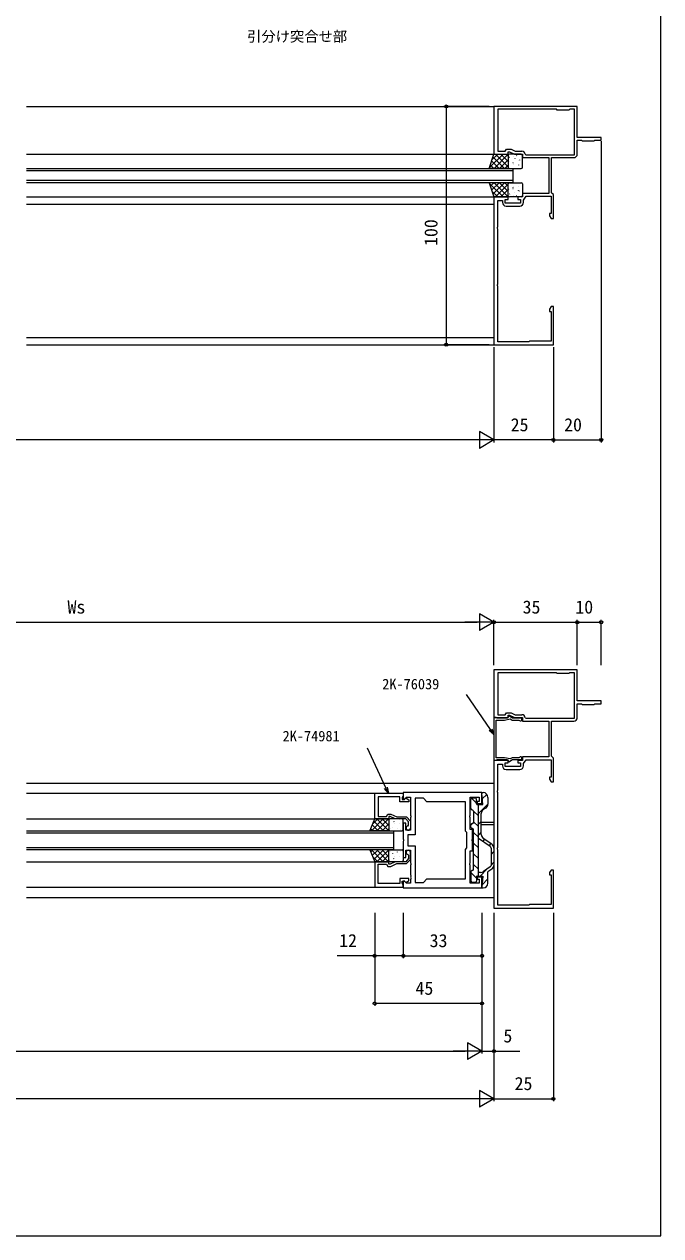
# Model space of a CAD drawing. Units: millimetres, scale not verified. Extents: x -437 to 438, y -681 to 679.
# Drawn here: x 171 to 438, y -681 to -173 of the extents above; entities that cross this region are included whole.
import ezdxf
from ezdxf.enums import TextEntityAlignment as Align

# ---------------------------------------------------------------- set-up
doc = ezdxf.new("R2010")
doc.units = ezdxf.units.MM
doc.header["$LTSCALE"] = 4
for name, color, linetype in [('0-1_USER1', 3, 'Continuous'), ('0-2_YKK_11', 7, 'Continuous'), ('0-3_YKK_12', 2, 'Continuous'), ('0-4_YKK_13', 4, 'Continuous'), ('0-6_YKK_D', 6, 'Continuous'), ('0-7_YKK_ZWAK', 7, 'Continuous')]:
    doc.layers.add(name, color=color, linetype=linetype)
doc.styles.add('ＭＳ ゴシック', font='')
doc.styles.get('ＭＳ ゴシック').set_extended_font_data('MS Gothic')

msp = doc.modelspace()

# ---------------------------------------------------------------- linework, layer by layer
at = {"layer": '0-2_YKK_11'}
for p, q in [((373.4, -249), (379.2, -249)), ((373.4, -485.5), (379.2, -485.5))]:
    msp.add_line(p, q, dxfattribs=at)
for points in [[(403.3, -227.2), (403.3, -221.4), (405, -221.4), (405.3, -221.7), (410.3, -221.7), (410.6, -221.4), (413.3, -221.4), (413.3, -220.2), (403.3, -220.2), (403.3, -207.2), (368.3, -207.2), (368.3, -227.2), (374.3, -227.2), (374.3, -226.2), (374.8, -226.2), (376.945, -227.2), (380.3, -227.2), (380.3, -228.7), (391.3, -228.7), (391.3, -243.7), (380.3, -243.7), (380.3, -245.2), (378.3, -245.2), (378.3, -246.2), (379.5, -246.2), (379.5, -247.8), (373.1, -247.8), (373.1, -246.2), (374.3, -246.2), (374.3, -245.2), (368.3, -245.2)], [(394.5, -208.4), (369.9, -208.4), (369.9, -226), (373.1, -226), (373.562, -225.2), (375.495, -225.2), (377.211, -226), (380, -226)], [(381.479, -227.25), (381.775, -227.5), (402.1, -227.5), (402.1, -208.4), (400.1, -208.4), (399.8, -208.7), (394.8, -208.7), (394.5, -208.4)], [(380.7, -247.5), (380.7, -246.471), (381.8, -244.9), (392.3, -244.9), (392.3, -252.2), (391.67, -252.2), (391.67, -253.109), (392.3, -254.2), (393.3, -254.2), (393.3, -244.2), (392.8, -243.7), (392.5, -243.4), (392.5, -228.7), (401.8, -228.7)], [(368.3, -245.2), (368.3, -307.2), (393.3, -307.2), (393.3, -291.2), (392.3, -291.2), (391.67, -292.291), (391.67, -293.2), (392.3, -293.2), (392.3, -305.7), (383.3, -305.7), (383, -306), (369.9, -306), (369.9, -282.658), (369.78, -282.475), (369.78, -281.925), (369.9, -281.742), (369.9, -258.658), (369.78, -258.475), (369.78, -257.925), (369.9, -257.742), (369.9, -246.7), (371.9, -246.7), (371.9, -247.5)], [(403.3, -463.7), (403.3, -457.9), (405, -457.9), (405.3, -458.2), (410.3, -458.2), (410.6, -457.9), (413.3, -457.9), (413.3, -456.7), (403.3, -456.7), (403.3, -443.7), (368.3, -443.7), (368.3, -463.7), (374.3, -463.7), (374.3, -462.7), (374.8, -462.7), (376.945, -463.7), (380.3, -463.7), (380.3, -465.2), (391.3, -465.2), (391.3, -480.2), (380.3, -480.2), (380.3, -481.7), (378.3, -481.7), (378.3, -482.7), (379.5, -482.7), (379.5, -484.3), (373.1, -484.3), (373.1, -482.7), (374.3, -482.7), (374.3, -481.7), (368.3, -481.7)], [(394.5, -444.9), (369.9, -444.9), (369.9, -462.5), (373.1, -462.5), (373.562, -461.7), (375.495, -461.7), (377.211, -462.5), (380, -462.5)], [(381.479, -463.75), (381.775, -464), (402.1, -464), (402.1, -444.9), (400.1, -444.9), (399.8, -445.2), (394.8, -445.2), (394.5, -444.9)], [(379.5, -463.95), (376.151, -463.95), (374.575, -463.041), (374.05, -463.95), (369.733, -463.95), (369.473, -463.8), (369.3, -463.7), (368.3, -463.7)], [(368.3, -463.7), (368.3, -481.6), (369.3, -481.6), (369.473, -481.5), (369.733, -481.35), (374.05, -481.35), (374.575, -482.26), (376.151, -481.35), (379.5, -481.35)], [(379.001, -480.417), (378.752, -480.55), (375.937, -480.55), (375.119, -481.023), (372.767, -480.55), (369.3, -480.55), (369.3, -464.75), (372.767, -464.75), (375.119, -464.278), (375.937, -464.75), (378.752, -464.75), (379.001, -464.884)], [(380.7, -484), (380.7, -482.971), (381.8, -481.4), (392.3, -481.4), (392.3, -488.7), (391.67, -488.7), (391.67, -489.609), (392.3, -490.7), (393.3, -490.7), (393.3, -480.7), (392.8, -480.2), (392.5, -479.9), (392.5, -465.2), (401.8, -465.2)], [(368.3, -481.7), (368.3, -543.7), (393.3, -543.7), (393.3, -527.7), (392.3, -527.7), (391.67, -528.792), (391.67, -529.7), (392.3, -529.7), (392.3, -542.2), (383.3, -542.2), (383, -542.5), (369.9, -542.5), (369.9, -519.159), (369.78, -518.975), (369.78, -518.425), (369.9, -518.242), (369.9, -495.159), (369.78, -494.975), (369.78, -494.425), (369.9, -494.242), (369.9, -483.2), (371.9, -483.2), (371.9, -484)], [(318.299, -495.5), (330.299, -495.5), (330.299, -496.7), (329.999, -497), (329.799, -497.2), (329.799, -498.1), (330.749, -498.1), (331.249, -497.6), (331.56, -497.6), (332.599, -498.2), (332.599, -499.1), (328.799, -499.1), (328.799, -497), (319.799, -497), (319.799, -505.2), (323.299, -505.2), (323.877, -504.2), (325.021, -504.2), (327.594, -505.4), (331.649, -505.4), (333.299, -507.188), (333.299, -510.1)], [(332.249, -509.213), (332.499, -508.917), (332.499, -507.5), (331.299, -506.2), (326.944, -506.2), (324.799, -505.2), (324.299, -505.2), (324.299, -506.2), (318.299, -506.2), (318.299, -495.5)], [(330.299, -535.2), (363.299, -535.2), (363.299, -530.7), (361.299, -530.7), (361.299, -531.5), (362.099, -531.5), (362.099, -533.27), (358.299, -533.27), (358.299, -525.659), (358.179, -525.475), (358.179, -524.925), (358.299, -524.742), (358.299, -519.7), (359.299, -519.7), (359.299, -515.659), (359.179, -515.475), (359.179, -514.925), (359.299, -514.742), (359.299, -510.7), (358.299, -510.7), (358.299, -505.659), (358.179, -505.475), (358.179, -504.925), (358.299, -504.742), (358.299, -497.13), (362.099, -497.13), (362.099, -498.9), (361.299, -498.9), (361.299, -499.7), (363.299, -499.7), (363.299, -495.2), (330.299, -495.2), (330.299, -498.001), (330.67, -498.154), (331.693, -497.13), (333.299, -497.13), (333.299, -504.742), (333.419, -504.925), (333.419, -505.475), (333.299, -505.659)], [(333.299, -505.659), (333.299, -511), (331.299, -511), (331.299, -508), (330.299, -508), (330.299, -514.742), (330.419, -514.925), (330.419, -515.475), (330.299, -515.659), (330.299, -522.4), (331.299, -522.4), (331.299, -519.4), (333.299, -519.4), (333.299, -524.742), (333.419, -524.925), (333.419, -525.475), (333.299, -525.659), (333.299, -529.742), (333.419, -529.925), (333.419, -530.475), (333.299, -530.659), (333.299, -530.742), (333.419, -530.925), (333.419, -531.475), (333.299, -531.659), (333.299, -533.27), (331.693, -533.27), (330.67, -532.247), (330.299, -532.4), (330.299, -535.2)], [(318.299, -534.9), (330.299, -534.9), (330.299, -533.7), (329.999, -533.4), (329.799, -533.2), (329.799, -532.3), (330.749, -532.3), (331.249, -532.8), (331.56, -532.8), (332.599, -532.2), (332.599, -531.3), (328.799, -531.3), (328.799, -533.4), (319.799, -533.4), (319.799, -525.2), (323.299, -525.2), (323.877, -526.2), (325.021, -526.2), (327.594, -525), (331.649, -525), (333.299, -523.213), (333.299, -520.3)], [(332.249, -521.188), (332.499, -521.484), (332.499, -522.9), (331.299, -524.2), (326.944, -524.2), (324.799, -525.2), (324.299, -525.2), (324.299, -524.2), (318.299, -524.2), (318.299, -534.9)]]:
    msp.add_lwpolyline(points, dxfattribs=at)
msp.add_lwpolyline([(340.229, -531.4), (356.369, -531.4), (356.369, -519.03), (356.999, -518.4), (356.999, -512), (356.369, -511.37), (356.369, -499), (340.229, -499), (338.729, -497.5), (335.229, -497.5), (335.229, -512.93), (332.229, -512.93), (332.229, -517.47), (335.229, -517.47), (335.229, -532.9), (338.729, -532.9)], close=True, dxfattribs=at)
for centre, radius, start, end in [((380, -227.5), 1.5, 9.59408, 89.99999), ((401.8, -227.2), 1.5, 270.00001, 359.99999), ((373.4, -247.5), 1.5, 180.00001, 269.99999), ((379.2, -247.5), 1.5, 270.00001, 359.99999), ((380, -464), 1.5, 9.59408, 89.99999), ((379.5, -464.55), 0.6, 213.74896, 89.99997), ((401.8, -463.7), 1.5, 270.00001, 359.99999), ((379.5, -480.75), 0.6, 270.00003, 146.25104), ((373.4, -484), 1.5, 180.00001, 269.99999), ((379.2, -484), 1.5, 270.00001, 359.99999), ((332.399, -510.1), 0.9, 99.59406, 0), ((332.399, -520.3), 0.9, 360, 260.40594)]:
    msp.add_arc(centre, radius, start, end, dxfattribs=at)
at = {"layer": '0-3_YKK_12'}
for p, q in [((172.3, -207.2), (368.3, -207.2)), ((172.3, -227.2), (368.3, -227.2)), ((172.3, -233.2), (376.3, -233.2)), ((376.3, -233.2), (376.3, -239.2)), ((376.3, -234.2), (172.3, -234.2)), ((172.3, -238.2), (376.3, -238.2)), ((376.3, -239.2), (172.3, -239.2)), ((172.3, -245.2), (368.3, -245.2)), ((172.3, -248.2), (368.3, -248.2)), ((172.3, -304.2), (368.3, -304.2)), ((172.3, -307.2), (368.3, -307.2)), ((172.3, -491.2), (368.3, -491.2)), ((172.3, -495.5), (330.299, -495.5)), ((172.3, -506.202), (318.3, -506.202)), ((368.3, -507.7), (363, -507.7)), ((172.3, -511.2), (326.3, -511.2)), ((326.3, -512.2), (172.3, -512.2)), ((326.3, -519.2), (326.3, -511.2)), ((326.304, -518.2), (326.304, -511.8)), ((172.3, -518.2), (326.3, -518.2)), ((326.3, -519.2), (172.3, -519.2)), ((172.3, -524.2), (318.3, -524.2)), ((172.3, -534.9), (330.299, -534.9)), ((172.3, -539.2), (368.3, -539.2))]:
    msp.add_line(p, q, dxfattribs=at)
at = {"layer": '0-4_YKK_13'}
for p, q in [((366.373, -232.98), (372.153, -227.2)), ((367.496, -229.612), (369.908, -227.2)), ((367.905, -228.385), (372.721, -233.2)), ((368.398, -233.2), (374.3, -227.298)), ((368.966, -227.2), (374.3, -232.534)), ((371.211, -227.2), (374.3, -230.289)), ((373.456, -227.2), (374.3, -228.044)), ((374.3, -227.7), (374.3, -232.7)), ((379.8, -227.2), (374.8, -227.2)), ((374.921, -228.435), (374.945, -228.478)), ((376.377, -228.008), (376.385, -228.015)), ((377.792, -227.836), (377.88, -227.883)), ((379.736, -227.644), (379.76, -227.688)), ((380.3, -232.7), (380.3, -227.7)), ((366.783, -231.752), (368.23, -233.2)), ((367.344, -230.068), (370.476, -233.2)), ((370.643, -233.2), (374.3, -229.543)), ((372.888, -233.2), (374.3, -231.788)), ((374.395, -229.827), (374.402, -229.834)), ((374.488, -230.511), (374.512, -230.555)), ((374.8, -233.2), (379.8, -233.2)), ((375.946, -233.179), (375.957, -233.2)), ((376.267, -230.726), (376.355, -230.772)), ((376.378, -231.102), (376.402, -231.146)), ((376.562, -231.769), (376.57, -231.775)), ((377.112, -229.078), (377.136, -229.122)), ((378.57, -231.745), (378.594, -231.789)), ((378.582, -229.983), (378.59, -229.989)), ((379.002, -229.669), (379.026, -229.713)), ((366.373, -239.42), (372.153, -245.2)), ((366.783, -240.648), (368.23, -239.2)), ((367.344, -242.332), (370.476, -239.2)), ((367.496, -242.788), (369.908, -245.2)), ((367.905, -244.015), (372.721, -239.2)), ((368.398, -239.2), (374.3, -245.102)), ((368.966, -245.2), (374.3, -239.866)), ((370.643, -239.2), (374.3, -242.857)), ((371.211, -245.2), (374.3, -242.111)), ((372.888, -239.2), (374.3, -240.612)), ((374.3, -244.7), (374.3, -239.7)), ((374.395, -242.573), (374.402, -242.566)), ((374.488, -241.889), (374.512, -241.845)), ((374.8, -239.2), (379.8, -239.2)), ((374.921, -243.965), (374.945, -243.922)), ((375.946, -239.221), (375.957, -239.2)), ((376.267, -241.674), (376.355, -241.628)), ((376.378, -241.298), (376.402, -241.254)), ((376.562, -240.631), (376.57, -240.625)), ((377.112, -243.322), (377.136, -243.278)), ((378.57, -240.655), (378.594, -240.611)), ((378.582, -242.417), (378.59, -242.411)), ((379.002, -242.731), (379.026, -242.687)), ((380.3, -239.7), (380.3, -244.7)), ((373.456, -245.2), (374.3, -244.356)), ((379.8, -245.2), (374.8, -245.2)), ((376.377, -244.392), (376.385, -244.385)), ((377.792, -244.564), (377.88, -244.517)), ((379.736, -244.756), (379.76, -244.712)), ((358.7, -502.001), (358.7, -498)), ((358.925, -497.583), (361, -499.659)), ((360.5, -497.5), (359.2, -497.5)), ((361, -499.901), (361, -498)), ((363.451, -497.869), (365.365, -495.955)), ((363.6, -495.201), (363.8, -495.201)), ((365.8, -497.201), (365.8, -500.043)), ((358.7, -501.849), (359.355, -502.504)), ((359.3, -502.501), (359.2, -502.501)), ((359.797, -502.946), (361.8, -504.949)), ((359.8, -503.001), (359.8, -507.7)), ((361.542, -500.201), (361.8, -500.459)), ((361.8, -504.01), (365.8, -500.01)), ((361.8, -530.201), (361.8, -500.201)), ((364.792, -501.779), (364.008, -502.228)), ((316.898, -511.2), (321.898, -506.2)), ((317.398, -508.456), (319.653, -506.2)), ((317.921, -507.146), (321.975, -511.2)), ((319.143, -511.2), (324.143, -506.2)), ((319.22, -506.2), (324.22, -511.2)), ((321.388, -511.2), (324.3, -508.289)), ((321.465, -506.2), (324.3, -509.035)), ((323.711, -506.2), (324.3, -506.79)), ((324.3, -506.7), (324.3, -510.7)), ((324.488, -507.012), (324.512, -507.055)), ((329.8, -506.2), (324.8, -506.2)), ((326.267, -507.226), (326.355, -507.273)), ((326.378, -507.603), (326.402, -507.647)), ((326.562, -508.269), (326.57, -508.276)), ((328.57, -508.246), (328.594, -508.29)), ((328.582, -506.483), (328.59, -506.49)), ((329.019, -506.2), (329.026, -506.213)), ((330.3, -510.7), (330.3, -506.7)), ((359.3, -508.2), (359.2, -508.2)), ((359.8, -507.439), (361.8, -509.439)), ((361.8, -508.501), (363, -507.301)), ((363, -512.744), (363, -503.964)), ((316.639, -510.354), (317.485, -511.2)), ((317.28, -508.75), (319.73, -511.2)), ((323.633, -511.2), (324.3, -510.534)), ((324.8, -511.2), (329.8, -511.2)), ((324.84, -510.322), (324.848, -510.329)), ((325.946, -509.679), (325.97, -509.723)), ((327.835, -510.271), (327.859, -510.315)), ((329.028, -510.478), (329.035, -510.484)), ((330.027, -510.914), (330.051, -510.958)), ((358.699, -509.7), (358.699, -508.7)), ((359.199, -510.2), (359.3, -510.2)), ((359.8, -527.401), (359.8, -510.7)), ((359.8, -511.929), (361.8, -513.929)), ((361.8, -512.991), (363, -511.791)), ((368.3, -508.7), (363, -508.7)), ((359.8, -516.419), (361.8, -518.419)), ((366.749, -517.797), (361.8, -514.432)), ((363.615, -515.666), (364.475, -514.806)), ((367.423, -516.808), (363.876, -514.399)), ((366.288, -517.483), (367.149, -516.622)), ((367.099, -518.459), (367.1, -525.742)), ((368.299, -518.463), (368.3, -525.744)), ((316.639, -520.047), (317.485, -519.2)), ((316.898, -519.2), (321.898, -524.2)), ((317.28, -521.651), (319.73, -519.2)), ((317.398, -521.945), (319.653, -524.2)), ((317.921, -523.254), (321.975, -519.2)), ((319.143, -519.2), (324.143, -524.2)), ((319.22, -524.2), (324.22, -519.2)), ((321.388, -519.2), (324.3, -522.112)), ((321.465, -524.2), (324.3, -521.366)), ((323.633, -519.2), (324.3, -519.867)), ((323.711, -524.2), (324.3, -523.611)), ((324.3, -523.7), (324.3, -519.7)), ((324.488, -523.389), (324.512, -523.345)), ((324.8, -519.2), (329.8, -519.2)), ((324.84, -520.079), (324.848, -520.072)), ((325.946, -520.721), (325.97, -520.678)), ((326.267, -523.175), (326.355, -523.128)), ((326.378, -522.798), (326.402, -522.754)), ((326.562, -522.132), (326.57, -522.125)), ((327.835, -520.13), (327.859, -520.086)), ((328.57, -522.155), (328.594, -522.111)), ((329.028, -519.923), (329.035, -519.917)), ((330.027, -519.487), (330.051, -519.443)), ((330.3, -519.7), (330.3, -523.7)), ((359.8, -520.909), (361.8, -522.909)), ((367.1, -521.161), (368.299, -519.962)), ((329.8, -524.2), (324.8, -524.2)), ((328.582, -523.918), (328.59, -523.911)), ((329.019, -524.2), (329.026, -524.188)), ((358.7, -528.401), (358.7, -532.401)), ((358.7, -528.789), (361, -531.09)), ((359.3, -527.901), (359.2, -527.901)), ((359.8, -525.399), (361.8, -527.399)), ((362.756, -528.701), (361.8, -528.701)), ((362.551, -530.201), (365.493, -527.258)), ((366.75, -526.404), (363.881, -528.354)), ((367.423, -527.399), (365.8, -528.501)), ((365.8, -533.2), (365.8, -528.501)), ((367.1, -525.651), (368.3, -524.451)), ((360.5, -532.901), (359.2, -532.901)), ((361, -530.501), (361, -532.401)), ((361.3, -530.201), (363.6, -530.201)), ((363.6, -530.201), (363.3, -534.881)), ((363.365, -533.877), (365.8, -531.441)), ((363.6, -535.2), (363.8, -535.2))]:
    msp.add_line(p, q, dxfattribs=at)
for points in [[(366.3, -233.2), (368.3, -227.2), (374.3, -227.2), (374.3, -233.2)], [(366.3, -239.2), (368.3, -245.2), (374.3, -245.2), (374.3, -239.2)], [(316.3, -511.2), (318.3, -506.2), (324.3, -506.2), (324.3, -511.2)], [(316.3, -519.2), (318.3, -524.2), (324.3, -524.2), (324.3, -519.2)]]:
    msp.add_lwpolyline(points, close=True, dxfattribs=at)
msp.add_lwpolyline([(361.3, -500.201), (363.6, -500.201), (363.3, -495.52)], dxfattribs=at)
for centre, radius, start, end in [((374.8, -227.7), 0.5, 90, 180), ((379.8, -227.7), 0.5, 0, 90), ((374.8, -232.7), 0.5, 180, 270), ((379.8, -232.7), 0.5, 270, 0), ((374.8, -239.7), 0.5, 90, 180), ((379.8, -239.7), 0.5, 0, 90), ((374.8, -244.7), 0.5, 180, 270), ((379.8, -244.7), 0.5, 270, 0), ((359.2, -498), 0.5, 89.99641, 179.99641), ((360.5, -498), 0.5, 359.99641, 89.99641), ((363.6, -495.501), 0.3, 90, 183.65976), ((363.8, -497.201), 2, 360, 90), ((359.2, -502.001), 0.5, 179.99641, 270), ((359.3, -503.001), 0.5, 360, 89.99997), ((361.3, -499.901), 0.3, 179.99641, 270), ((365, -503.964), 2, 119.74538, 180), ((363.8, -500.043), 2, 299.74538, 360), ((324.8, -506.7), 0.5, 90, 180), ((329.8, -506.7), 0.5, 0, 90), ((359.199, -508.7), 0.5, 89.99641, 179.99641), ((359.3, -507.7), 0.5, 269.99641, 360), ((324.8, -510.7), 0.5, 180, 270), ((329.8, -510.7), 0.5, 270, 0), ((359.199, -509.7), 0.5, 179.99641, 269.99641), ((359.3, -510.7), 0.5, 0, 89.97137), ((365, -512.744), 2, 180, 235.81101), ((366.299, -518.459), 0.8, 0.00289, 55.78387), ((366.299, -518.463), 2, 0.00289, 55.81101), ((324.8, -519.7), 0.5, 90, 180), ((324.8, -523.7), 0.5, 180, 270), ((329.8, -519.7), 0.5, 0, 90), ((329.8, -523.7), 0.5, 270, 0), ((359.2, -528.401), 0.5, 90, 180.00359), ((359.3, -527.401), 0.5, 270, 0), ((362.756, -526.701), 2, 270, 304.21613), ((366.3, -525.742), 0.8, 304.21613, 0.00289), ((366.3, -525.744), 2, 304.16806, 0.00289), ((359.2, -532.401), 0.5, 180.00359, 270.00359), ((360.5, -532.401), 0.5, 270.00359, 0.00359), ((361.3, -530.501), 0.3, 90, 180.00359), ((363.8, -533.2), 2, 270, 0), ((363.6, -534.9), 0.3, 176.34024, 270)]:
    msp.add_arc(centre, radius, start, end, dxfattribs=at)
at = {"layer": '0-6_YKK_D'}
for p, q in [((366.3, -207.2), (347.3, -207.2)), ((348.3, -207.2), (348.3, -307.2)), ((413.3, -221.8), (413.3, -348.2)), ((366.3, -307.2), (347.3, -307.2)), ((368.3, -308.2), (368.3, -348.2)), ((368.3, -308.2), (368.3, -348.2)), ((393.3, -308.2), (393.3, -348.2)), ((393.3, -308.2), (393.3, -348.2)), ((368.3, -347.2), (362.238, -343.7)), ((362.238, -343.7), (362.238, -350.7)), ((361.3, -347.2), (-118.736, -347.2)), ((368.3, -347.2), (356.176, -347.2)), ((368.3, -347.2), (362.238, -350.7)), ((393.3, -347.2), (368.3, -347.2)), ((393.3, -347.2), (413.3, -347.2)), ((368.3, -423.7), (362.238, -420.2)), ((362.238, -420.2), (362.238, -427.2)), ((30.3, -423.7), (361.3, -423.7)), ((368.3, -423.7), (356.176, -423.7)), ((368.3, -423.7), (362.238, -427.2)), ((368.3, -441.7), (368.3, -422.7)), ((368.3, -441.7), (368.3, -422.7)), ((368.3, -423.7), (403.3, -423.7)), ((403.3, -441.7), (403.3, -422.7)), ((403.3, -441.7), (403.3, -422.7)), ((403.3, -423.7), (413.3, -423.7)), ((413.3, -441.7), (413.3, -422.7)), ((318.299, -545.7), (318.299, -564.7)), ((318.3, -545.7), (318.3, -584.7)), ((330.299, -545.7), (330.299, -564.7)), ((330.299, -545.7), (330.299, -564.7)), ((363.299, -545.7), (363.299, -604.7)), ((363.299, -545.7), (363.299, -584.7)), ((363.299, -545.7), (363.299, -604.7)), ((363.299, -545.7), (363.299, -564.7)), ((368.3, -545.7), (368.3, -624.7)), ((368.3, -545.7), (368.3, -624.7)), ((368.3, -545.7), (368.3, -604.7)), ((393.3, -545.7), (393.3, -624.7)), ((330.299, -563.7), (363.299, -563.7)), ((363.299, -583.7), (318.3, -583.7)), ((-14.7, -603.701), (356.299, -603.7)), ((363.299, -603.7), (351.175, -603.7)), ((363.299, -603.7), (357.237, -600.2)), ((357.237, -600.2), (357.237, -607.2)), ((363.299, -603.7), (357.237, -607.2)), ((368.3, -623.7), (362.238, -620.2)), ((362.238, -620.2), (362.238, -627.2)), ((361.3, -623.7), (-359.7, -623.701)), ((368.3, -623.7), (356.176, -623.7)), ((368.3, -623.7), (362.238, -627.2)), ((368.3, -623.7), (393.3, -623.7))]:
    msp.add_line(p, q, dxfattribs=at)
for points in [[(368.3, -470.853), (366.861, -468.747), (356.782, -453.998)], [(367.425, -468.362), (368.3, -470.853), (366.297, -469.133)], [(324.047, -495.5), (322.982, -493.183), (315.307, -476.48)], [(323.603, -492.898), (324.047, -495.5), (322.361, -493.469)], [(330.299, -563.7), (318.299, -563.7), (302.545, -563.7)], [(363.299, -603.7), (368.3, -603.7), (379.197, -603.7)]]:
    msp.add_lwpolyline(points, dxfattribs=at)
for centre in [(348.3, -207.2), (348.3, -307.2), (393.3, -347.2), (393.3, -347.2), (413.3, -347.2), (368.3, -423.7), (403.3, -423.7), (403.3, -423.7), (413.3, -423.7), (318.299, -563.7), (330.299, -563.7), (330.299, -563.7), (363.299, -563.7), (318.3, -583.7), (363.299, -583.7), (368.3, -603.7), (393.3, -623.7)]:
    msp.add_circle(centre, 0.637, dxfattribs=at)
at = {"layer": '0-7_YKK_ZWAK'}
msp.add_lwpolyline([(-436.7, -681.2), (438.3, -681.2), (438.3, 643.8)], dxfattribs=at)

# ---------------------------------------------------------------- texts
at = {"layer": '0-1_USER1', "style": 'ＭＳ ゴシック'}
msp.add_text('引分け突合せ部', height=4.399, dxfattribs=at).set_placement((264.772, -181.336), align=Align.BOTTOM_LEFT)
at = {"layer": '0-6_YKK_D', "style": 'ＭＳ ゴシック'}
msp.add_text('100', height=5.499, rotation=90, dxfattribs=at).set_placement((346.3, -265.765), align=Align.BOTTOM_LEFT)
for s, height, p in [('25', 5.499, (375.345, -345.2)), ('20', 5.499, (397.76, -345.2)), ('Ws', 5.499, (189.451, -421.7)), ('35', 5.499, (380.345, -421.7)), ('10', 5.499, (402.462, -421.7)), ('2K-76039', 4.399, (321.471, -453.152)), ('2K-74981', 4.399, (279.682, -474.98)), ('12', 5.499, (303.394, -561.7)), ('33', 5.499, (341.345, -561.7)), ('45', 5.499, (335.43, -581.7)), ('5', 5.499, (372.296, -601.7)), ('25', 5.499, (376.996, -621.7))]:
    msp.add_text(s, height=height, dxfattribs=at).set_placement(p, align=Align.BOTTOM_LEFT)

doc.saveas('drawing.dxf')
